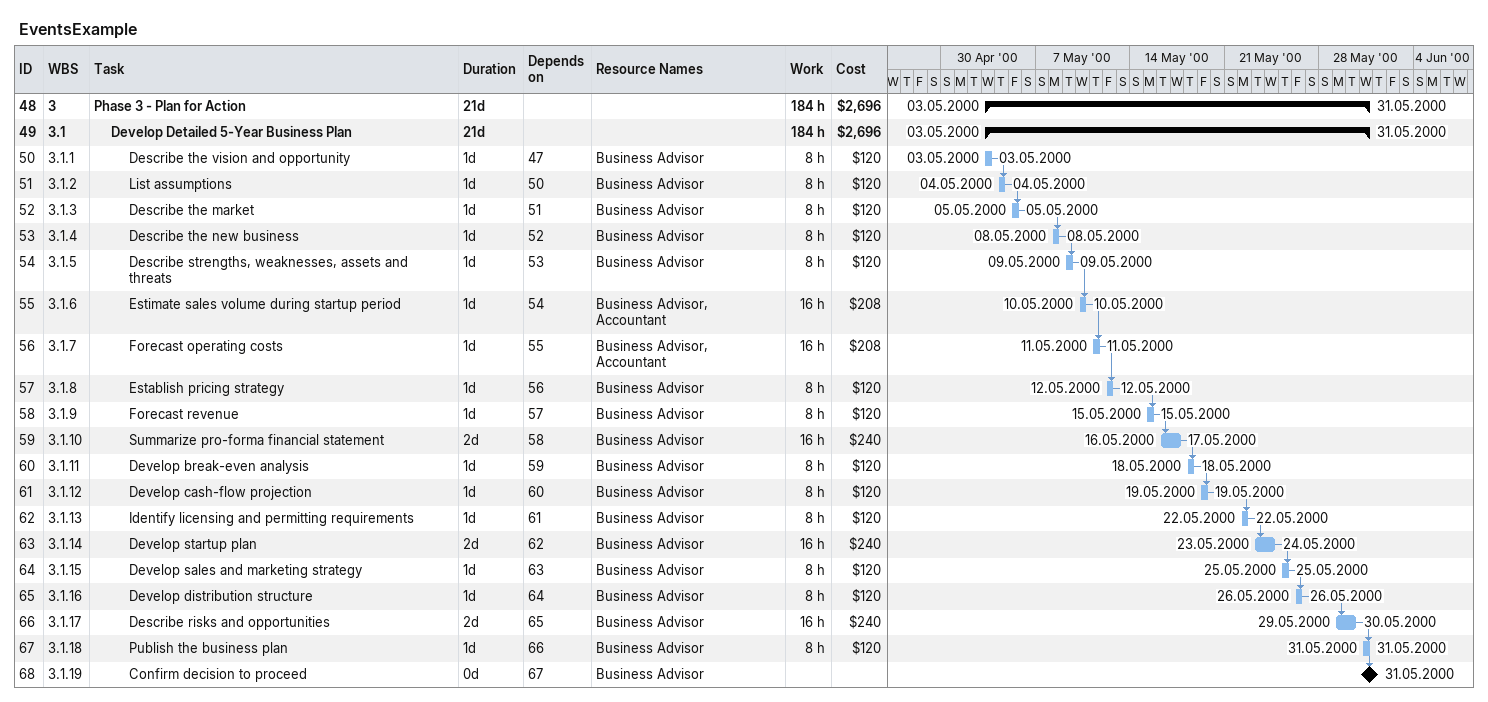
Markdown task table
EventsExample

| ID | WBS | Task | Duration | Start | Finish | Predecessors | Resources | Work (h) | Cost ($) |
|---|---|---|---|---|---|---|---|---|---|
| 48 | 3 | **Phase 3 - Plan for Action** | 21d | 2000-05-03 | 2000-05-31 |  |  | 184 | 2696 |
| 49 | 3.1 | **Develop Detailed 5-Year Business Plan** | 21d | 2000-05-03 | 2000-05-31 |  |  | 184 | 2696 |
| 50 | 3.1.1 | Describe the vision and opportunity | 1d | 2000-05-03 | 2000-05-03 | 47 | Business Advisor | 8 | 120 |
| 51 | 3.1.2 | List assumptions | 1d | 2000-05-04 | 2000-05-04 | 50 | Business Advisor | 8 | 120 |
| 52 | 3.1.3 | Describe the market | 1d | 2000-05-05 | 2000-05-05 | 51 | Business Advisor | 8 | 120 |
| 53 | 3.1.4 | Describe the new business | 1d | 2000-05-08 | 2000-05-08 | 52 | Business Advisor | 8 | 120 |
| 54 | 3.1.5 | Describe strengths, weaknesses, assets and threats | 1d | 2000-05-09 | 2000-05-09 | 53 | Business Advisor | 8 | 120 |
| 55 | 3.1.6 | Estimate sales volume during startup period | 1d | 2000-05-10 | 2000-05-10 | 54 | Business Advisor, Accountant | 16 | 208 |
| 56 | 3.1.7 | Forecast operating costs | 1d | 2000-05-11 | 2000-05-11 | 55 | Business Advisor, Accountant | 16 | 208 |
| 57 | 3.1.8 | Establish pricing strategy | 1d | 2000-05-12 | 2000-05-12 | 56 | Business Advisor | 8 | 120 |
| 58 | 3.1.9 | Forecast revenue | 1d | 2000-05-15 | 2000-05-15 | 57 | Business Advisor | 8 | 120 |
| 59 | 3.1.10 | Summarize pro-forma financial statement | 2d | 2000-05-16 | 2000-05-17 | 58 | Business Advisor | 16 | 240 |
| 60 | 3.1.11 | Develop break-even analysis | 1d | 2000-05-18 | 2000-05-18 | 59 | Business Advisor | 8 | 120 |
| 61 | 3.1.12 | Develop cash-flow projection | 1d | 2000-05-19 | 2000-05-19 | 60 | Business Advisor | 8 | 120 |
| 62 | 3.1.13 | Identify licensing and permitting requirements | 1d | 2000-05-22 | 2000-05-22 | 61 | Business Advisor | 8 | 120 |
| 63 | 3.1.14 | Develop startup plan | 2d | 2000-05-23 | 2000-05-24 | 62 | Business Advisor | 16 | 240 |
| 64 | 3.1.15 | Develop sales and marketing strategy | 1d | 2000-05-25 | 2000-05-25 | 63 | Business Advisor | 8 | 120 |
| 65 | 3.1.16 | Develop distribution structure | 1d | 2000-05-26 | 2000-05-26 | 64 | Business Advisor | 8 | 120 |
| 66 | 3.1.17 | Describe risks and opportunities | 2d | 2000-05-29 | 2000-05-30 | 65 | Business Advisor | 16 | 240 |
| 67 | 3.1.18 | Publish the business plan | 1d | 2000-05-31 | 2000-05-31 | 66 | Business Advisor | 8 | 120 |
| 68 | 3.1.19 | Confirm decision to proceed | 0d | 2000-05-31 | 2000-05-31 | 67 | Business Advisor |  |  |
